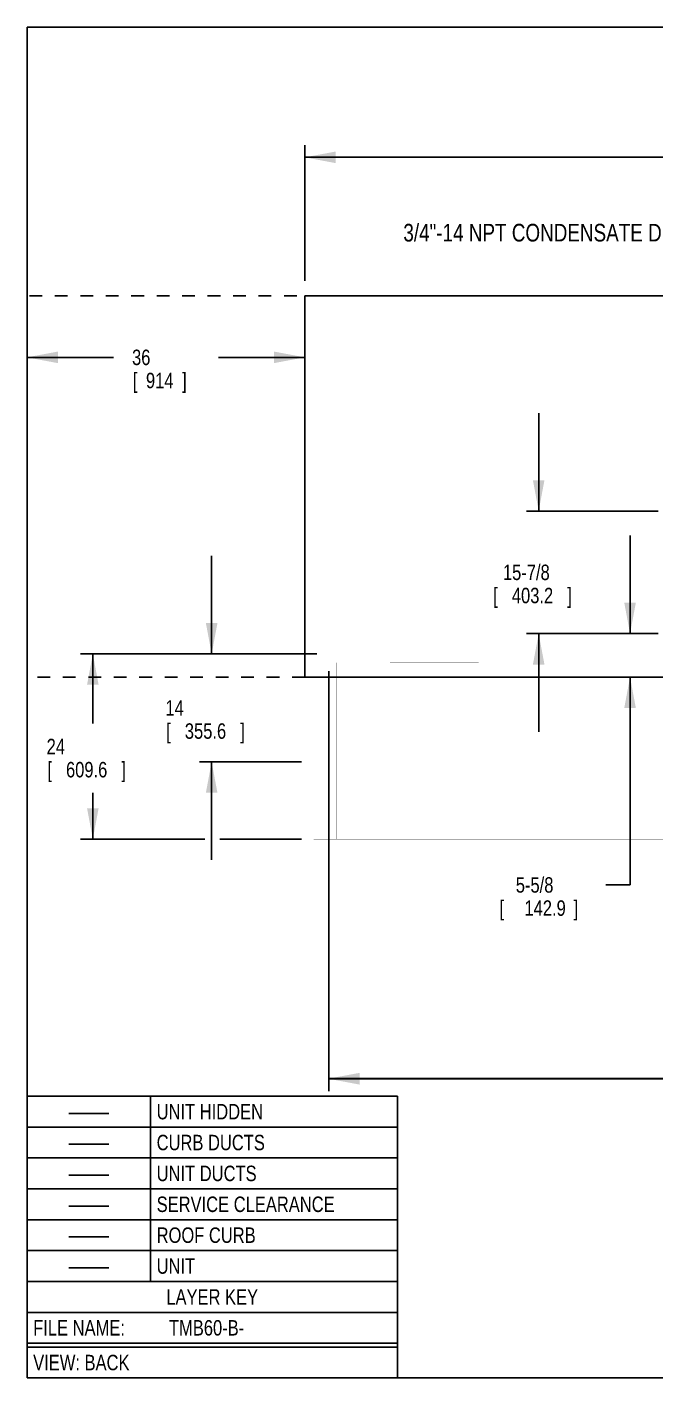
# Model space of a CAD drawing. Extents: x 0 to 300, y 0 to 175.
# Drawn here: x 0 to 81.5, y 0 to 175 of the extents above; entities that cross this region are included whole.
import ezdxf
from ezdxf.enums import TextEntityAlignment as Align

# ---------------------------------------------------------------- set-up
doc = ezdxf.new("R2010")
doc.units = 0
doc.header["$LTSCALE"] = 16.5
for name, pattern in [('DASHED', [0.2, 0.1, -0.1]), ('DOT', [0.2, 0.1, -0.1]), ('HIDDEN', [0.2, 0.1, -0.1])]:
    doc.linetypes.add(name, pattern=pattern)
doc.layers.get('0').update_dxf_attribs({"linetype": 'CONTINUOUS'})
for name, color, linetype in [('CURB-14', 6, 'CONTINUOUS'), ('CURB-14-DIM', 6, 'CONTINUOUS'), ('CURB-24', 6, 'CONTINUOUS'), ('CURB-24-DIM', 6, 'CONTINUOUS'), ('NOTES', 1, 'CONTINUOUS'), ('SERVCLEAR', 1, 'CONTINUOUS'), ('SERVCLRDIM', 1, 'CONTINUOUS'), ('UNIT-DIM', 7, 'CONTINUOUS'), ('UNIT-SOL', 7, 'CONTINUOUS'), ('UNTDUCTDIM', 2, 'CONTINUOUS')]:
    doc.layers.add(name, color=color, linetype=linetype)
doc.styles.get("Standard").update_dxf_attribs({"font": 'txt', "width": 0.8})
doc.styles.add('TEXTSTYLE_2', font='txt', dxfattribs={"width": 8})
doc.dimstyles.get("Standard").update_dxf_attribs({"dimtxt": 0.18, "dimasz": 0.18, "dimexe": 0.18, "dimexo": 0.0625, "dimgap": 0.09, "dimtad": 0, "dimtih": 1, "dimtoh": 1, "dimzin": 0, "dimcen": 0.09, "dimazin": 3, "dimtfac": 1, "dimtofl": 0, "dimtmove": 0, "dimatfit": 3})

# ---------------------------------------------------------------- blocks, each defined once
blk = doc.blocks.new('_FILLED')
at = {"color": 0, "linetype": 'ByBlock'}
blk.add_solid([(0, 0), (-1, 0.1875), (-1, -0.1875)], dxfattribs=at)
blk = doc.blocks.new('*D1')
at = {"layer": 'CURB-24-DIM', "color": 6, "linetype": 'CONTINUOUS'}
for p, q in [((39.12, 91.57), (39.12, 37.2)), ((160.75, 42.47), (160.75, 37.2)), ((39.12, 38.78), (84.14, 38.78)), ((160.75, 38.78), (115.74, 38.78))]:
    blk.add_line(p, q, dxfattribs=at)
at = {"layer": 'CURB-24-DIM', "color": 6, "linetype": 'CONTINUOUS', "xscale": 4, "yscale": 4, "zscale": 4, "rotation": 180}
blk.add_blockref('_FILLED', (39.12, 38.78), dxfattribs=at)
at = {"layer": 'CURB-24-DIM', "color": 6, "linetype": 'CONTINUOUS', "xscale": 4, "yscale": 4, "zscale": 4}
blk.add_blockref('_FILLED', (160.75, 38.78), dxfattribs=at)
at = {"layer": 'CURB-24-DIM', "color": 6, "linetype": 'CONTINUOUS', "width": 0.8}
for s, p in [('121-5/8', (91.74, 37.78)), ('[', (100.14, 37.78)), ('3089.3', (105.74, 37.78)), (']', (111.34, 37.78))]:
    blk.add_text(s, height=2, dxfattribs=at).set_placement(p, align=Align.CENTER)
blk = doc.blocks.new('*D2')
at = {"layer": 'UNIT-DIM', "color": 7, "linetype": 'CONTINUOUS'}
for p, q in [((36, 142.13), (36, 159.7)), ((163.87, 142.61), (163.87, 159.7)), ((36, 158.12), (90.74, 158.12)), ((163.87, 158.12), (109.14, 158.12))]:
    blk.add_line(p, q, dxfattribs=at)
at = {"layer": 'UNIT-DIM', "color": 7, "linetype": 'CONTINUOUS', "xscale": 4, "yscale": 4, "zscale": 4, "rotation": 180}
blk.add_blockref('_FILLED', (36, 158.12), dxfattribs=at)
at = {"layer": 'UNIT-DIM', "color": 7, "linetype": 'CONTINUOUS', "xscale": 4, "yscale": 4, "zscale": 4}
blk.add_blockref('_FILLED', (163.87, 158.12), dxfattribs=at)
at = {"layer": 'UNIT-DIM', "color": 7, "linetype": 'CONTINUOUS', "width": 0.8}
for s, p in [('127-7/8', (98.34, 157.12)), ('[', (93.54, 154.12)), ('3248.0', (99.14, 154.12)), (']', (104.74, 154.12))]:
    blk.add_text(s, height=2, dxfattribs=at).set_placement(p, align=Align.CENTER)
blk = doc.blocks.new('*D4')
at = {"layer": 'CURB-24-DIM', "color": 6, "linetype": 'CONTINUOUS'}
for p, q in [((23.92, 93.8), (6.94, 93.8)), ((8.53, 93.8), (8.53, 84.8)), ((37.54, 93.8), (24.54, 93.8)), ((8.53, 69.8), (8.53, 75.8)), ((23.03, 69.8), (6.94, 69.8)), ((35.57, 69.8), (24.98, 69.8))]:
    blk.add_line(p, q, dxfattribs=at)
at = {"layer": 'CURB-24-DIM', "color": 6, "linetype": 'CONTINUOUS', "xscale": 4, "yscale": 4, "zscale": 4}
for p, rotation in [((8.53, 93.8), 90), ((8.53, 69.8), 270)]:
    blk.add_blockref('_FILLED', p, dxfattribs=dict(at, rotation=rotation))
at = {"layer": 'CURB-24-DIM', "color": 6, "linetype": 'CONTINUOUS', "width": 0.8}
for s, p in [('24', (3.73, 80.8)), ('[', (2.93, 77.8)), ('609.6', (7.73, 77.8)), (']', (12.53, 77.8))]:
    blk.add_text(s, height=2, dxfattribs=at).set_placement(p, align=Align.CENTER)
blk = doc.blocks.new('*D5')
at = {"layer": 'SERVCLRDIM', "color": 1, "linetype": 'CONTINUOUS'}
for p, q in [((0, 130.62), (0, 134.55)), ((36, 134.55), (36, 130.62)), ((0, 132.21), (11.2, 132.21)), ((36, 132.21), (24.8, 132.21))]:
    blk.add_line(p, q, dxfattribs=at)
at = {"layer": 'SERVCLRDIM', "color": 1, "linetype": 'CONTINUOUS', "xscale": 4, "yscale": 4, "zscale": 4, "rotation": 180}
blk.add_blockref('_FILLED', (0, 132.21), dxfattribs=at)
at = {"layer": 'SERVCLRDIM', "color": 1, "linetype": 'CONTINUOUS', "xscale": 4, "yscale": 4, "zscale": 4}
blk.add_blockref('_FILLED', (36, 132.21), dxfattribs=at)
at = {"layer": 'SERVCLRDIM', "color": 1, "linetype": 'CONTINUOUS', "width": 0.8}
for s, p in [('36', (14.8, 131.21)), ('[', (14, 128.21)), ('914', (17.2, 128.21)), (']', (20.4, 128.21))]:
    blk.add_text(s, height=2, dxfattribs=at).set_placement(p, align=Align.CENTER)
blk = doc.blocks.new('*D7')
at = {"layer": 'CURB-14-DIM', "color": 6, "linetype": 'CONTINUOUS'}
for p, q in [((39.12, 91.06), (39.12, 37.17)), ((160.75, 90.96), (160.75, 58.7)), ((160.75, 54.26), (160.75, 48.55)), ((160.75, 45.57), (160.75, 37.17)), ((39.12, 38.75), (84.14, 38.75)), ((160.75, 38.75), (115.74, 38.75))]:
    blk.add_line(p, q, dxfattribs=at)
at = {"layer": 'CURB-14-DIM', "color": 6, "linetype": 'CONTINUOUS', "xscale": 4, "yscale": 4, "zscale": 4, "rotation": 180}
blk.add_blockref('_FILLED', (39.12, 38.75), dxfattribs=at)
at = {"layer": 'CURB-14-DIM', "color": 6, "linetype": 'CONTINUOUS', "xscale": 4, "yscale": 4, "zscale": 4}
blk.add_blockref('_FILLED', (160.75, 38.75), dxfattribs=at)
at = {"layer": 'CURB-14-DIM', "color": 6, "linetype": 'CONTINUOUS', "width": 0.8}
for s, p in [('121-5/8', (91.74, 37.75)), ('[', (100.14, 37.75)), ('3089.3', (105.74, 37.75)), (']', (111.34, 37.75))]:
    blk.add_text(s, height=2, dxfattribs=at).set_placement(p, align=Align.CENTER)
blk = doc.blocks.new('*D8')
at = {"layer": 'CURB-14-DIM', "color": 6, "linetype": 'CONTINUOUS'}
for p, q in [((23.93, 93.8), (23.93, 106.5)), ((37.13, 93.8), (22.34, 93.8)), ((35.57, 79.8), (22.34, 79.8)), ((23.93, 79.8), (23.93, 67.1))]:
    blk.add_line(p, q, dxfattribs=at)
at = {"layer": 'CURB-14-DIM', "color": 6, "linetype": 'CONTINUOUS', "xscale": 4, "yscale": 4, "zscale": 4}
for p, rotation in [((23.93, 93.8), 270), ((23.93, 79.8), 90)]:
    blk.add_blockref('_FILLED', p, dxfattribs=dict(at, rotation=rotation))
at = {"layer": 'CURB-14-DIM', "color": 6, "linetype": 'CONTINUOUS', "width": 0.8}
for s, p in [('14', (19.13, 85.8)), ('[', (18.33, 82.8)), ('355.6', (23.13, 82.8)), (']', (27.93, 82.8))]:
    blk.add_text(s, height=2, dxfattribs=at).set_placement(p, align=Align.CENTER)
blk = doc.blocks.new('*D11')
at = {"layer": 'UNTDUCTDIM', "color": 2, "linetype": 'CONTINUOUS'}
for p, q in [((66.31, 112.3), (66.31, 125)), ((81.79, 112.3), (64.72, 112.3)), ((81.79, 96.42), (64.72, 96.42)), ((66.31, 96.42), (66.31, 83.72))]:
    blk.add_line(p, q, dxfattribs=at)
at = {"layer": 'UNTDUCTDIM', "color": 2, "linetype": 'CONTINUOUS', "xscale": 4, "yscale": 4, "zscale": 4}
for p, rotation in [((66.31, 112.3), 270), ((66.31, 96.42), 90)]:
    blk.add_blockref('_FILLED', p, dxfattribs=dict(at, rotation=rotation))
at = {"layer": 'UNTDUCTDIM', "color": 2, "linetype": 'CONTINUOUS', "width": 0.8}
for s, p in [('15-7/8', (64.71, 103.36)), ('[', (60.71, 100.36)), ('403.2', (65.51, 100.36)), (']', (70.31, 100.36))]:
    blk.add_text(s, height=2, dxfattribs=at).set_placement(p, align=Align.CENTER)
blk = doc.blocks.new('*D13')
at = {"layer": 'UNTDUCTDIM', "color": 2, "linetype": 'CONTINUOUS'}
for p, q in [((78.15, 96.42), (78.15, 109.12)), ((81.79, 96.42), (76.57, 96.42)), ((78.15, 90.8), (78.15, 63.87)), ((78.15, 63.87), (75.02, 63.87))]:
    blk.add_line(p, q, dxfattribs=at)
at = {"layer": 'UNTDUCTDIM', "color": 2, "linetype": 'CONTINUOUS', "xscale": 4, "yscale": 4, "zscale": 4}
for p, rotation in [((78.15, 96.42), 270), ((78.15, 90.8), 90)]:
    blk.add_blockref('_FILLED', p, dxfattribs=dict(at, rotation=rotation))
at = {"layer": 'UNTDUCTDIM', "color": 2, "linetype": 'CONTINUOUS', "width": 0.8}
for s, p in [('5-5/8', (68.22, 62.87)), ('[', (61.82, 59.87)), ('142.9', (69.82, 59.87)), (']', (71.42, 59.87))]:
    blk.add_text(s, height=2, dxfattribs=at).set_placement(p, align=Align.RIGHT)

msp = doc.modelspace()

# ---------------------------------------------------------------- linework, layer by layer
at = {"color": 7, "linetype": 'CONTINUOUS'}
for p, q in [((0, 0), (0, 175)), ((0, 175), (300, 175)), ((0, 0), (300, 0))]:
    msp.add_line(p, q, dxfattribs=at)
at = {"layer": 'CURB-14', "color": 6, "linetype": 'DOT', "const_width": 0.00984}
for points in [[(39.125, 92.65), (39.125, 93.796)], [(39.125, 93.796), (160.75, 93.796)], [(160.75, 92.546), (39.125, 92.65)], [(40.15, 90.796), (40.15, 92.649)]]:
    msp.add_lwpolyline(points, dxfattribs=at)
at = {"layer": 'CURB-14', "color": 6, "linetype": 'CONTINUOUS'}
for points, const_width in [([(40.15, 90.796), (40.15, 79.796)], 0.0118), ([(37.153, 79.796), (162.003, 79.796)], 0.00984)]:
    msp.add_lwpolyline(points, dxfattribs=dict(at, const_width=const_width))
at = {"layer": 'CURB-24', "color": 6, "linetype": 'DOT', "const_width": 0.00984}
for points in [[(39.125, 92.65), (39.125, 93.796)], [(39.125, 93.796), (160.75, 93.796)], [(160.75, 92.546), (39.125, 92.65)], [(40.15, 90.796), (40.15, 92.649)]]:
    msp.add_lwpolyline(points, dxfattribs=at)
at = {"layer": 'CURB-24', "color": 6, "linetype": 'CONTINUOUS'}
for points, const_width in [([(40.15, 90.796), (40.15, 69.798)], 0.0118), ([(37.153, 69.798), (162.003, 69.798)], 0.00984)]:
    msp.add_lwpolyline(points, dxfattribs=dict(at, const_width=const_width))
at = {"layer": 'NOTES', "color": 1, "linetype": 'CONTINUOUS'}
for p, q in [((0, 0), (0, 36.5)), ((0, 36.5), (48, 36.5)), ((16, 12.5), (16, 36.5)), ((48, 0), (48, 36.5)), ((0, 32.5), (48, 32.5)), ((0, 28.5), (48, 28.5)), ((0, 24.5), (48, 24.5)), ((0, 20.5), (48, 20.5)), ((0, 16.5), (48, 16.5)), ((0, 12.5), (48, 12.5)), ((0, 8.5), (48, 8.5)), ((0, 4.5), (48, 4.5)), ((0, 4), (48, 4)), ((0, 0), (48, 0))]:
    msp.add_line(p, q, dxfattribs=at)
at = {"layer": 'SERVCLEAR', "color": 1, "linetype": 'DASHED'}
for p, q in [((0, 140.046), (0, 90.796)), ((0.312, 140.171), (36, 140.171)), ((36, 140.171), (36, 90.796)), ((36, 90.796), (0, 90.796))]:
    msp.add_line(p, q, dxfattribs=at)
at = {"layer": 'UNIT-SOL', "color": 7, "linetype": 'CONTINUOUS'}
for p, q in [((36, 140.171), (36, 90.796)), ((163.875, 140.171), (36, 140.171)), ((163.875, 90.796), (36, 90.796))]:
    msp.add_line(p, q, dxfattribs=at)

# ---------------------------------------------------------------- texts
at = {"layer": 'NOTES', "color": 1, "linetype": 'CONTINUOUS', "width": 0.8}
for s, height, p in [('3/4"-14 NPT CONDENSATE DRAIN', 2.286, (48.772, 147.217)), ('UNIT HIDDEN', 2, (16.8, 33.5)), ('CURB DUCTS', 2, (16.8, 29.5)), ('UNIT DUCTS', 2, (16.8, 25.5)), ('SERVICE CLEARANCE', 2, (16.8, 21.5)), ('ROOF CURB', 2, (16.8, 17.5)), ('UNIT', 2, (16.8, 13.5)), ('FILE NAME: ', 2, (0.8, 5.5)), ('TMB60-B-', 2, (18.4, 5.5)), ('VIEW: BACK', 2, (0.8, 1))]:
    msp.add_text(s, height=height, dxfattribs=at).set_placement(p)
at = {"layer": 'NOTES', "color": 8, "linetype": 'HIDDEN', "style": 'TEXTSTYLE_2', "width": 8}
msp.add_text('-', height=2, dxfattribs=at).set_placement((8, 33.5), align=Align.CENTER)
at = {"layer": 'NOTES', "color": 5, "linetype": 'CONTINUOUS', "style": 'TEXTSTYLE_2', "width": 8}
msp.add_text('-', height=2, dxfattribs=at).set_placement((8, 29.5), align=Align.CENTER)
at = {"layer": 'NOTES', "color": 2, "linetype": 'CONTINUOUS', "style": 'TEXTSTYLE_2', "width": 8}
msp.add_text('-', height=2, dxfattribs=at).set_placement((8, 25.5), align=Align.CENTER)
at = {"layer": 'NOTES', "color": 1, "linetype": 'CONTINUOUS', "style": 'TEXTSTYLE_2', "width": 8}
msp.add_text('-', height=2, dxfattribs=at).set_placement((8, 21.5), align=Align.CENTER)
at = {"layer": 'NOTES', "color": 6, "linetype": 'CONTINUOUS', "style": 'TEXTSTYLE_2', "width": 8}
msp.add_text('-', height=2, dxfattribs=at).set_placement((8, 17.5), align=Align.CENTER)
at = {"layer": 'NOTES', "color": 7, "linetype": 'CONTINUOUS', "style": 'TEXTSTYLE_2', "width": 8}
msp.add_text('-', height=2, dxfattribs=at).set_placement((8, 13.5), align=Align.CENTER)
at = {"layer": 'NOTES', "color": 1, "linetype": 'CONTINUOUS', "width": 0.8}
msp.add_text('LAYER KEY', height=2, dxfattribs=at).set_placement((24, 9.5), align=Align.CENTER)

# ---------------------------------------------------------------- dimensions: what is measured, and where the dimension line sits
at = {"layer": 'CURB-14-DIM', "color": 6, "linetype": 'CONTINUOUS'}
dim = msp.add_linear_dim(base=(23.931, 93.796), p1=(37.153, 79.796), p2=(38.718, 93.796), angle=90, dimstyle='Standard', dxfattribs=at)
dim.commit()
dim.dimension.update_dxf_attribs({"geometry": '*D8', "text_midpoint": (23.131, 85.296), "dimtype": 128})
dim = msp.add_linear_dim(base=(160.749797698, 38.753838992), p1=(39.124797698, 92.650436858), p2=(160.749797698, 92.546240023), dimstyle='Standard', dxfattribs=at)
dim.commit()
dim.dimension.update_dxf_attribs({"geometry": '*D7', "text_midpoint": (99.137297698, 38.753838992), "dimtype": 128})
at = {"layer": 'CURB-24-DIM', "color": 6, "linetype": 'CONTINUOUS'}
dim = msp.add_linear_dim(base=(8.53, 93.796), p1=(37.153, 69.798), p2=(39.125, 93.796), angle=90, dimstyle='Standard', dxfattribs=at)
dim.commit()
dim.dimension.update_dxf_attribs({"geometry": '*D4', "text_midpoint": (7.73, 80.297), "dimtype": 128})
dim = msp.add_linear_dim(base=(160.749797698, 38.783444987), p1=(39.124797698, 93.157906541), p2=(160.749797698, 44.055176281), dimstyle='Standard', dxfattribs=at)
dim.commit()
dim.dimension.update_dxf_attribs({"geometry": '*D1', "text_midpoint": (99.137297698, 38.783444987), "dimtype": 128})
at = {"layer": 'SERVCLRDIM', "color": 1, "linetype": 'CONTINUOUS'}
dim = msp.add_linear_dim(base=(36, 132.207), p1=(0, 136.136), p2=(36, 136.136), dimstyle='Standard', dxfattribs=at)
dim.commit()
dim.dimension.update_dxf_attribs({"geometry": '*D5', "text_midpoint": (17.2, 130.707), "dimtype": 128})
at = {"layer": 'UNIT-DIM', "color": 7, "linetype": 'CONTINUOUS'}
dim = msp.add_linear_dim(base=(163.8747, 158.1167), p1=(35.9998, 140.5376), p2=(163.8747, 141.0177), dimstyle='Standard', dxfattribs=at)
dim.commit()
dim.dimension.update_dxf_attribs({"geometry": '*D2', "text_midpoint": (99.1372, 156.6167), "dimtype": 128})
at = {"layer": 'UNTDUCTDIM', "color": 2, "linetype": 'CONTINUOUS'}
for base, p1, p2, picture, middle in [((66.31026821, 96.421240023), (83.374667983, 112.296240023), (83.374667983, 96.421240023), '*D11', (65.510268211, 102.858740023)), ((78.153558671, 90.796240023), (83.374667983, 96.421240023), (35.999797698, 90.796240023), '*D13', (65.82265032, 62.365272652))]:
    dim = msp.add_linear_dim(base=base, p1=p1, p2=p2, angle=270, dimstyle='Standard', dxfattribs=at)
    dim.commit()
    dim.dimension.update_dxf_attribs({"geometry": picture, "text_midpoint": middle, "dimtype": 128})

doc.saveas('drawing.dxf')
